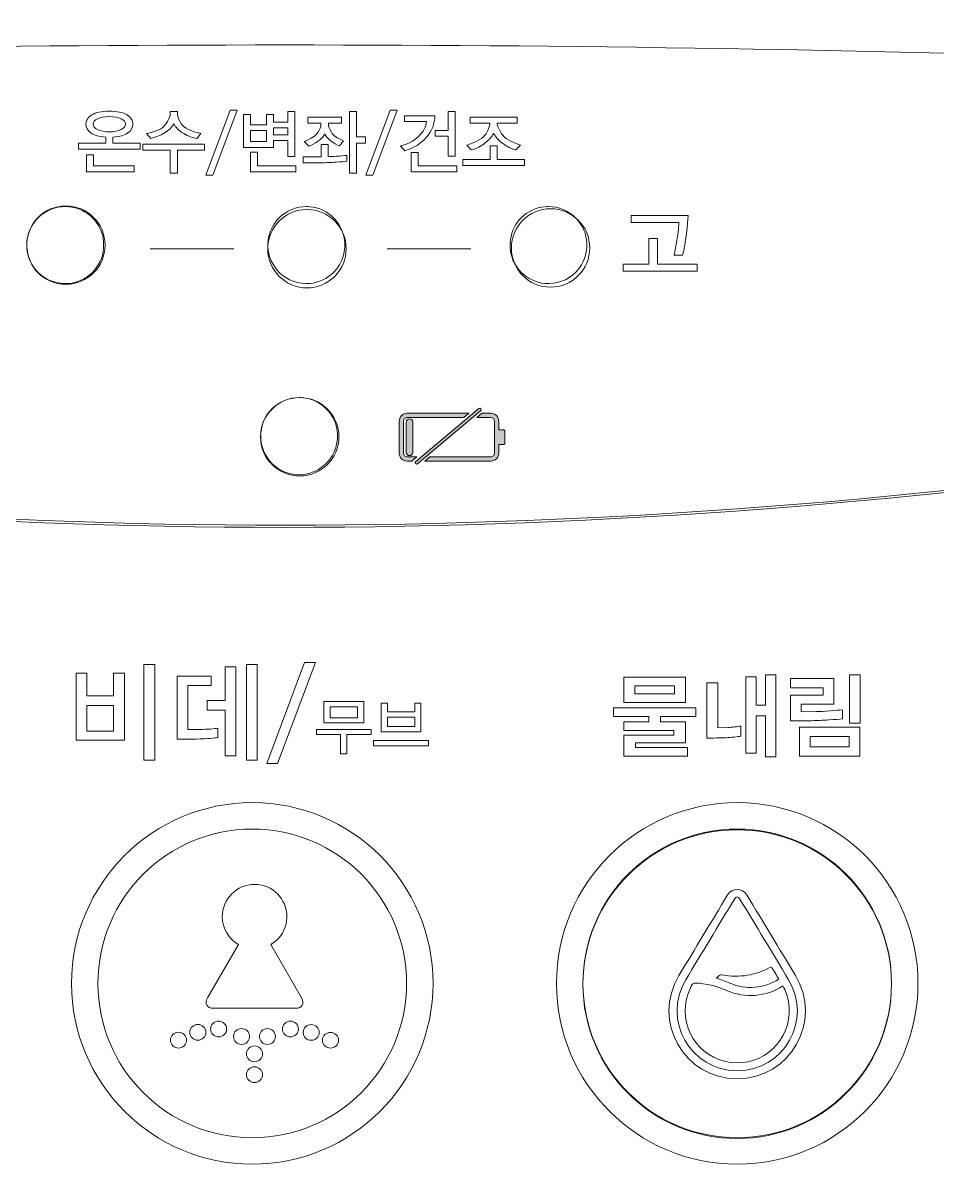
# Model space of a CAD drawing. Header units: millimetres. Extents: x -8699 to 14519, y -2727 to 7848.
# Drawn here: x 1462.5 to 1504, y 1716.1 to 1767.9 of the extents above; entities that cross this region are included whole.
import ezdxf

# ---------------------------------------------------------------- set-up
doc = ezdxf.new("R2010")
doc.units = ezdxf.units.MM
doc.layers.add('레이어 1', color=7, linetype='Continuous')

msp = doc.modelspace()

# ---------------------------------------------------------------- hatches: boundary and pattern name
at = {"layer": '레이어 1'}
h = msp.add_hatch(color=256, dxfattribs=at)
h.dxf.hatch_style = 2
edge = h.paths.add_edge_path()
edge.add_spline(control_points=[(1479.597, 1750.047), (1479.597, 1749.845), (1479.597, 1749.845), (1479.597, 1749.845), (1479.597, 1748.403), (1479.597, 1748.403), (1479.597, 1748.202), (1479.761, 1748.039), (1479.962, 1748.039), (1479.962, 1748.039), (1480.172, 1748.039), (1480.172, 1748.039), (1480.172, 1748.039), (1480.398, 1748.229), (1480.398, 1748.229), (1480.398, 1748.229), (1479.962, 1748.229), (1479.962, 1748.229), (1479.866, 1748.229), (1479.787, 1748.307), (1479.787, 1748.403), (1479.787, 1748.403), (1479.787, 1749.845), (1479.787, 1749.845), (1479.787, 1749.941), (1479.866, 1750.02), (1479.962, 1750.02), (1479.962, 1750.02), (1482.53, 1750.02), (1482.53, 1750.02), (1482.53, 1750.02), (1482.756, 1750.21), (1482.756, 1750.21), (1482.756, 1750.21), (1479.962, 1750.21), (1479.962, 1750.21), (1479.761, 1750.21), (1479.597, 1750.047), (1479.597, 1749.845)], knot_values=[-1, -1, 0, 0, 0, 0, 1, 1, 1, 2, 2, 2, 3, 3, 3, 4, 4, 4, 5, 5, 5, 6, 6, 6, 7, 7, 7, 8, 8, 8, 9, 9, 9, 10, 10, 10, 11, 11, 11, 12, 12, 12, 12], degree=3, periodic=0)
h = msp.add_hatch(color=256, dxfattribs=at)
h.dxf.hatch_style = 2
edge = h.paths.add_edge_path()
edge.add_spline(control_points=[(1480.319, 1747.996), (1480.346, 1748.019), (1480.346, 1748.019), (1480.346, 1748.019), (1483.208, 1750.424), (1483.208, 1750.424), (1483.234, 1750.446), (1483.274, 1750.443), (1483.297, 1750.416), (1483.319, 1750.389), (1483.316, 1750.349), (1483.289, 1750.327), (1483.289, 1750.327), (1480.427, 1747.922), (1480.427, 1747.922), (1480.416, 1747.912), (1480.401, 1747.907), (1480.387, 1747.907), (1480.369, 1747.907), (1480.351, 1747.915), (1480.338, 1747.93), (1480.315, 1747.956), (1480.319, 1747.996), (1480.346, 1748.019)], knot_values=[-1, -1, 0, 0, 0, 0, 1, 1, 1, 2, 2, 2, 3, 3, 3, 4, 4, 4, 5, 5, 5, 6, 6, 6, 7, 7, 7, 7], degree=3, periodic=0)
h = msp.add_hatch(color=256, dxfattribs=at)
h.dxf.hatch_style = 2
edge = h.paths.add_edge_path()
edge.add_spline(control_points=[(1484.115, 1748.202), (1484.115, 1748.403), (1484.115, 1748.403), (1484.115, 1748.403), (1484.115, 1748.786), (1484.115, 1748.786), (1484.115, 1748.786), (1484.301, 1748.786), (1484.301, 1748.786), (1484.351, 1748.786), (1484.392, 1748.827), (1484.392, 1748.876), (1484.392, 1748.876), (1484.392, 1749.373), (1484.392, 1749.373), (1484.392, 1749.422), (1484.351, 1749.462), (1484.301, 1749.462), (1484.301, 1749.462), (1484.115, 1749.462), (1484.115, 1749.462), (1484.115, 1749.462), (1484.115, 1749.845), (1484.115, 1749.845), (1484.115, 1750.047), (1483.952, 1750.21), (1483.751, 1750.21), (1483.751, 1750.21), (1483.347, 1750.21), (1483.347, 1750.21), (1483.347, 1750.21), (1483.121, 1750.02), (1483.121, 1750.02), (1483.121, 1750.02), (1483.751, 1750.02), (1483.751, 1750.02), (1483.847, 1750.02), (1483.925, 1749.941), (1483.925, 1749.845), (1483.925, 1749.845), (1483.925, 1748.403), (1483.925, 1748.403), (1483.925, 1748.307), (1483.847, 1748.229), (1483.751, 1748.229), (1483.751, 1748.229), (1480.99, 1748.229), (1480.99, 1748.229), (1480.99, 1748.229), (1480.763, 1748.039), (1480.763, 1748.039), (1480.763, 1748.039), (1483.751, 1748.039), (1483.751, 1748.039), (1483.952, 1748.039), (1484.115, 1748.202), (1484.115, 1748.403)], knot_values=[-1, -1, 0, 0, 0, 0, 1, 1, 1, 2, 2, 2, 3, 3, 3, 4, 4, 4, 5, 5, 5, 6, 6, 6, 7, 7, 7, 8, 8, 8, 9, 9, 9, 10, 10, 10, 11, 11, 11, 12, 12, 12, 13, 13, 13, 14, 14, 14, 15, 15, 15, 16, 16, 16, 17, 17, 17, 18, 18, 18, 18], degree=3, periodic=0)
h = msp.add_hatch(color=256, dxfattribs=at)
h.dxf.hatch_style = 2
edge = h.paths.add_edge_path()
edge.add_spline(control_points=[(1479.91, 1748.355), (1479.91, 1748.437), (1479.91, 1748.437), (1479.91, 1748.437), (1479.91, 1749.811), (1479.91, 1749.811), (1479.91, 1749.894), (1479.976, 1749.961), (1480.059, 1749.961), (1480.059, 1749.961), (1480.059, 1749.961), (1480.059, 1749.961), (1480.142, 1749.961), (1480.209, 1749.894), (1480.209, 1749.811), (1480.209, 1749.811), (1480.209, 1748.437), (1480.209, 1748.437), (1480.209, 1748.355), (1480.142, 1748.289), (1480.059, 1748.289), (1480.059, 1748.289), (1480.059, 1748.289), (1480.059, 1748.289), (1479.976, 1748.289), (1479.91, 1748.355), (1479.91, 1748.437)], knot_values=[-1, -1, 0, 0, 0, 0, 1, 1, 1, 2, 2, 2, 3, 3, 3, 4, 4, 4, 5, 5, 5, 6, 6, 6, 7, 7, 7, 8, 8, 8, 8], degree=3, periodic=0)

# ---------------------------------------------------------------- linework, layer by layer
at = {"layer": '레이어 1', "lineweight": 9}
for p, q in [((1470.829, 1761.011), (1471.934, 1763.954)), ((1472.249, 1763.954), (1471.144, 1761.011)), ((1471.934, 1763.954), (1472.249, 1763.954)), ((1472.537, 1762.268), (1472.537, 1763.77)), ((1472.537, 1763.77), (1472.855, 1763.77)), ((1472.855, 1763.77), (1472.855, 1763.3)), ((1473.582, 1763.3), (1473.582, 1763.77)), ((1473.582, 1763.77), (1473.896, 1763.77)), ((1473.896, 1763.77), (1473.896, 1763.414)), ((1474.538, 1763.414), (1474.538, 1763.894)), ((1474.538, 1763.894), (1474.855, 1763.894)), ((1474.855, 1763.894), (1474.855, 1761.865)), ((1477.344, 1761.1), (1477.344, 1763.894)), ((1477.344, 1763.894), (1477.662, 1763.894)), ((1477.662, 1763.894), (1477.662, 1762.748)), ((1478.084, 1761.011), (1479.189, 1763.954)), ((1479.503, 1763.954), (1478.398, 1761.011)), ((1479.189, 1763.954), (1479.503, 1763.954)), ((1481.815, 1763.043), (1481.815, 1763.894)), ((1481.815, 1763.894), (1482.132, 1763.894)), ((1482.132, 1763.894), (1482.132, 1761.871)), ((1472.855, 1763.3), (1473.582, 1763.3)), ((1473.582, 1763.034), (1472.855, 1763.034)), ((1472.855, 1763.034), (1472.855, 1762.535)), ((1473.582, 1762.535), (1473.582, 1763.034)), ((1473.896, 1763.414), (1474.538, 1763.414)), ((1474.538, 1763.157), (1473.896, 1763.157)), ((1473.896, 1763.157), (1473.896, 1762.846)), ((1474.538, 1762.846), (1474.538, 1763.157)), ((1481.234, 1762.776), (1481.234, 1763.043)), ((1481.234, 1763.043), (1481.815, 1763.043)), ((1472.855, 1762.535), (1473.582, 1762.535)), ((1473.896, 1762.846), (1474.538, 1762.846)), ((1474.538, 1762.589), (1473.896, 1762.589)), ((1473.896, 1762.589), (1473.896, 1762.268)), ((1474.538, 1761.865), (1474.538, 1762.589)), ((1477.662, 1762.748), (1478.074, 1762.748)), ((1478.074, 1762.468), (1477.662, 1762.468)), ((1477.662, 1762.468), (1477.662, 1761.1)), ((1478.074, 1762.748), (1478.074, 1762.468)), ((1481.815, 1762.776), (1481.234, 1762.776)), ((1481.815, 1761.871), (1481.815, 1762.776)), ((1465.413, 1761.163), (1465.413, 1761.938)), ((1465.413, 1761.938), (1465.73, 1761.938)), ((1465.73, 1761.938), (1465.73, 1761.43)), ((1467.972, 1762.147), (1467.972, 1762.414)), ((1467.972, 1762.414), (1470.765, 1762.414)), ((1469.204, 1762.147), (1467.972, 1762.147)), ((1469.204, 1761.1), (1469.204, 1762.147)), ((1469.534, 1762.147), (1469.534, 1761.1)), ((1470.765, 1762.147), (1469.534, 1762.147)), ((1470.765, 1762.414), (1470.765, 1762.147)), ((1473.896, 1762.268), (1472.537, 1762.268)), ((1472.855, 1761.163), (1472.855, 1762.052)), ((1472.855, 1762.052), (1473.172, 1762.052)), ((1473.172, 1762.052), (1473.172, 1761.43)), ((1480.139, 1761.163), (1480.139, 1762.033)), ((1480.139, 1762.033), (1480.456, 1762.033)), ((1480.456, 1762.033), (1480.456, 1761.43)), ((1483.72, 1761.715), (1483.72, 1762.347)), ((1483.72, 1762.347), (1484.037, 1762.347)), ((1484.037, 1762.347), (1484.037, 1761.715)), ((1465.73, 1761.43), (1467.569, 1761.43)), ((1467.569, 1761.43), (1467.569, 1761.163)), ((1473.172, 1761.43), (1474.915, 1761.43)), ((1474.855, 1761.865), (1474.538, 1761.865)), ((1474.915, 1761.43), (1474.915, 1761.163)), ((1480.456, 1761.43), (1482.209, 1761.43)), ((1482.132, 1761.871), (1481.815, 1761.871)), ((1482.209, 1761.43), (1482.209, 1761.163)), ((1482.481, 1761.449), (1482.481, 1761.715)), ((1482.481, 1761.715), (1483.72, 1761.715)), ((1485.275, 1761.449), (1482.481, 1761.449)), ((1484.037, 1761.715), (1485.275, 1761.715)), ((1485.275, 1761.715), (1485.275, 1761.449)), ((1467.569, 1761.163), (1465.413, 1761.163)), ((1469.534, 1761.1), (1469.204, 1761.1)), ((1471.144, 1761.011), (1470.829, 1761.011)), ((1474.915, 1761.163), (1472.855, 1761.163)), ((1477.662, 1761.1), (1477.344, 1761.1)), ((1478.398, 1761.011), (1478.084, 1761.011)), ((1482.209, 1761.163), (1480.139, 1761.163)), ((1489.79, 1737.087), (1489.79, 1738.238)), ((1489.79, 1738.238), (1492.584, 1738.238)), ((1492.584, 1738.238), (1492.584, 1737.087)), ((1495.319, 1734.788), (1495.319, 1738.259)), ((1495.319, 1738.259), (1495.793, 1738.259)), ((1495.793, 1738.259), (1495.793, 1736.964)), ((1496.208, 1736.964), (1496.208, 1738.344)), ((1496.208, 1738.344), (1496.682, 1738.344)), ((1496.682, 1738.344), (1496.682, 1734.619)), ((1500.022, 1736.156), (1500.022, 1738.344)), ((1500.022, 1738.344), (1500.513, 1738.344)), ((1500.513, 1738.344), (1500.513, 1736.156)), ((1492.093, 1737.84), (1490.281, 1737.84)), ((1490.281, 1737.84), (1490.281, 1737.485)), ((1492.093, 1737.485), (1492.093, 1737.84)), ((1492.584, 1737.087), (1489.79, 1737.087)), ((1490.281, 1737.485), (1492.093, 1737.485)), ((1489.325, 1736.452), (1489.325, 1736.854)), ((1489.325, 1736.854), (1493.05, 1736.854)), ((1493.05, 1736.854), (1493.05, 1736.452)), ((1495.793, 1736.964), (1496.208, 1736.964)), ((1490.929, 1736.452), (1489.325, 1736.452)), ((1489.79, 1735.817), (1489.79, 1736.206)), ((1489.79, 1736.206), (1490.929, 1736.206)), ((1490.929, 1736.206), (1490.929, 1736.452)), ((1493.05, 1736.452), (1491.446, 1736.452)), ((1491.446, 1736.452), (1491.446, 1736.206)), ((1491.446, 1736.206), (1492.584, 1736.206)), ((1492.584, 1736.206), (1492.584, 1735.262)), ((1496.208, 1736.481), (1495.793, 1736.481)), ((1495.793, 1736.481), (1495.793, 1734.788)), ((1496.208, 1734.619), (1496.208, 1736.481)), ((1500.513, 1736.156), (1500.022, 1736.156)), ((1492.051, 1735.817), (1489.79, 1735.817)), ((1489.79, 1734.661), (1489.79, 1735.605)), ((1489.79, 1735.605), (1492.051, 1735.605)), ((1492.051, 1735.605), (1492.051, 1735.817)), ((1497.753, 1734.661), (1497.753, 1735.974)), ((1497.753, 1735.974), (1500.501, 1735.974)), ((1500.01, 1735.55), (1498.244, 1735.55)), ((1498.244, 1735.55), (1498.244, 1735.084)), ((1500.01, 1735.084), (1500.01, 1735.55)), ((1500.501, 1735.974), (1500.501, 1734.661)), ((1492.584, 1735.262), (1490.319, 1735.262)), ((1490.319, 1735.262), (1490.319, 1735.05)), ((1490.319, 1735.05), (1492.673, 1735.05)), ((1492.673, 1735.05), (1492.673, 1734.661)), ((1498.244, 1735.084), (1500.01, 1735.084)), ((1492.673, 1734.661), (1489.79, 1734.661)), ((1495.793, 1734.788), (1495.319, 1734.788)), ((1496.682, 1734.619), (1496.208, 1734.619)), ((1500.501, 1734.661), (1497.753, 1734.661))]:
    msp.add_line(p, q, dxfattribs=at)
at = {"layer": '레이어 1', "lineweight": 18}
for p, q in [((1468.298, 1757.675), (1472.091, 1757.675)), ((1479.058, 1757.675), (1482.851, 1757.675))]:
    msp.add_line(p, q, dxfattribs=at)
at = {"layer": '레이어 1', "lineweight": 9}
for points in [[(1489.756, 1756.658), (1489.756, 1756.978), (1490.925, 1756.978), (1490.925, 1758.137), (1491.314, 1758.137), (1491.314, 1756.978), (1493.109, 1756.978), (1493.109, 1756.658), (1489.756, 1756.658)], [(1468.012, 1734.466), (1468.012, 1738.812), (1468.505, 1738.812), (1468.505, 1734.466), (1468.012, 1734.466)], [(1471.706, 1734.664), (1471.706, 1736.738), (1470.886, 1736.738), (1470.886, 1737.173), (1471.706, 1737.173), (1471.706, 1738.714), (1472.185, 1738.714), (1472.185, 1734.664), (1471.706, 1734.664)], [(1472.669, 1734.466), (1472.669, 1738.812), (1473.148, 1738.812), (1473.148, 1734.466), (1472.669, 1734.466)], [(1474.076, 1734.328), (1473.588, 1734.328), (1475.306, 1738.906), (1475.795, 1738.906), (1474.076, 1734.328)], [(1464.939, 1735.375), (1464.939, 1738.422), (1465.433, 1738.422), (1465.433, 1737.39), (1466.634, 1737.39), (1466.634, 1738.422), (1467.128, 1738.422), (1467.128, 1735.375), (1464.939, 1735.375)], [(1476.177, 1736.16), (1476.177, 1737.136), (1477.992, 1737.136), (1477.992, 1736.16), (1476.177, 1736.16)], [(1466.634, 1736.96), (1465.433, 1736.96), (1465.433, 1735.795), (1466.634, 1735.795), (1466.634, 1736.96)], [(1477.707, 1736.899), (1476.46, 1736.899), (1476.46, 1736.397), (1477.707, 1736.397), (1477.707, 1736.899)], [(1478.777, 1735.762), (1478.777, 1737.06), (1479.059, 1737.06), (1479.059, 1736.662), (1480.301, 1736.662), (1480.301, 1737.06), (1480.58, 1737.06), (1480.58, 1735.762), (1478.777, 1735.762)], [(1480.301, 1736.425), (1479.059, 1736.425), (1479.059, 1735.999), (1480.301, 1735.999), (1480.301, 1736.425)], [(1477.227, 1735.632), (1477.227, 1734.763), (1476.936, 1734.763), (1476.936, 1735.632), (1475.842, 1735.632), (1475.842, 1735.869), (1478.325, 1735.869), (1478.325, 1735.632), (1477.227, 1735.632)], [(1478.438, 1735.127), (1478.438, 1735.364), (1480.922, 1735.364), (1480.922, 1735.127), (1478.438, 1735.127)]]:
    msp.add_lwpolyline(points, dxfattribs=at)
at = {"layer": '레이어 1', "lineweight": 18}
for points in [[(1559.487, 1763.91), (1502.827, 1767.921), (1445.955, 1767.921), (1389.296, 1763.91)], [(1464.454, 1759.588), (1463.993, 1759.588), (1463.542, 1759.404), (1463.214, 1759.076)], [(1464.602, 1759.581), (1464.553, 1759.585), (1464.502, 1759.588), (1464.454, 1759.588)], [(1464.454, 1759.588), (1464.454, 1759.588), (1464.454, 1759.588), (1464.454, 1759.588)], [(1465.681, 1759.076), (1465.4, 1759.358), (1465.022, 1759.545), (1464.602, 1759.581)], [(1464.602, 1759.581), (1464.602, 1759.581), (1464.602, 1759.581), (1464.602, 1759.581)], [(1475.391, 1759.588), (1474.929, 1759.588), (1474.479, 1759.404), (1474.15, 1759.076)], [(1475.539, 1759.581), (1475.489, 1759.585), (1475.44, 1759.588), (1475.391, 1759.588)], [(1475.391, 1759.588), (1475.391, 1759.588), (1475.391, 1759.588), (1475.391, 1759.588)], [(1476.619, 1759.076), (1476.337, 1759.358), (1475.959, 1759.545), (1475.539, 1759.581)], [(1475.539, 1759.581), (1475.539, 1759.581), (1475.539, 1759.581), (1475.539, 1759.581)], [(1486.213, 1759.581), (1485.793, 1759.545), (1485.416, 1759.358), (1485.133, 1759.076)], [(1486.362, 1759.588), (1486.313, 1759.588), (1486.263, 1759.585), (1486.213, 1759.581)], [(1487.601, 1759.076), (1487.273, 1759.404), (1486.823, 1759.588), (1486.362, 1759.588)], [(1486.362, 1759.588), (1486.362, 1759.588), (1486.362, 1759.588), (1486.362, 1759.588)], [(1463.214, 1759.076), (1462.973, 1758.834), (1462.802, 1758.522), (1462.735, 1758.173)], [(1466.161, 1758.173), (1466.093, 1758.522), (1465.923, 1758.834), (1465.681, 1759.076)], [(1465.681, 1759.076), (1465.681, 1759.076), (1465.681, 1759.076), (1465.681, 1759.076)], [(1474.15, 1759.076), (1473.909, 1758.834), (1473.739, 1758.522), (1473.672, 1758.173)], [(1477.097, 1758.173), (1477.031, 1758.522), (1476.86, 1758.834), (1476.619, 1759.076)], [(1476.619, 1759.076), (1476.619, 1759.076), (1476.619, 1759.076), (1476.619, 1759.076)], [(1485.133, 1759.076), (1484.892, 1758.834), (1484.722, 1758.522), (1484.655, 1758.173)], [(1485.133, 1759.076), (1485.133, 1759.076), (1485.133, 1759.076), (1485.133, 1759.076)], [(1488.08, 1758.173), (1488.013, 1758.522), (1487.843, 1758.834), (1487.601, 1759.076)], [(1487.601, 1759.076), (1487.601, 1759.076), (1487.601, 1759.076), (1487.601, 1759.076)], [(1388.052, 1758.475), (1444.216, 1740.553), (1504.567, 1740.553), (1560.732, 1758.475)], [(1462.735, 1758.173), (1462.625, 1757.606), (1462.807, 1757.009), (1463.214, 1756.601)], [(1462.735, 1758.173), (1462.735, 1758.173), (1462.735, 1758.173), (1462.735, 1758.173)], [(1465.681, 1756.601), (1466.089, 1757.009), (1466.27, 1757.606), (1466.161, 1758.173)], [(1466.161, 1758.173), (1466.161, 1758.173), (1466.161, 1758.173), (1466.161, 1758.173)], [(1473.672, 1758.173), (1473.561, 1757.606), (1473.744, 1757.009), (1474.15, 1756.601)], [(1473.672, 1758.173), (1473.672, 1758.173), (1473.672, 1758.173), (1473.672, 1758.173)], [(1476.619, 1756.601), (1477.026, 1757.009), (1477.208, 1757.606), (1477.097, 1758.173)], [(1477.097, 1758.173), (1477.097, 1758.173), (1477.097, 1758.173), (1477.097, 1758.173)], [(1484.655, 1758.173), (1484.544, 1757.606), (1484.726, 1757.009), (1485.133, 1756.601)], [(1484.655, 1758.173), (1484.655, 1758.173), (1484.655, 1758.173), (1484.655, 1758.173)], [(1487.601, 1756.601), (1488.009, 1757.009), (1488.191, 1757.606), (1488.08, 1758.173)], [(1488.08, 1758.173), (1488.08, 1758.173), (1488.08, 1758.173), (1488.08, 1758.173)], [(1463.214, 1756.601), (1463.214, 1756.601), (1463.214, 1756.601), (1463.214, 1756.601)], [(1463.214, 1756.601), (1463.577, 1756.237), (1464.09, 1756.051), (1464.602, 1756.095)], [(1464.602, 1756.095), (1465.022, 1756.132), (1465.4, 1756.319), (1465.681, 1756.601)], [(1465.681, 1756.601), (1465.681, 1756.601), (1465.681, 1756.601), (1465.681, 1756.601)], [(1474.15, 1756.601), (1474.15, 1756.601), (1474.15, 1756.601), (1474.15, 1756.601)], [(1474.15, 1756.601), (1474.514, 1756.237), (1475.027, 1756.051), (1475.539, 1756.095)], [(1475.539, 1756.095), (1475.959, 1756.132), (1476.337, 1756.319), (1476.619, 1756.601)], [(1476.619, 1756.601), (1476.619, 1756.601), (1476.619, 1756.601), (1476.619, 1756.601)], [(1485.133, 1756.601), (1485.133, 1756.601), (1485.133, 1756.601), (1485.133, 1756.601)], [(1485.133, 1756.601), (1485.416, 1756.319), (1485.793, 1756.132), (1486.213, 1756.095)], [(1486.213, 1756.095), (1486.726, 1756.051), (1487.238, 1756.237), (1487.601, 1756.601)], [(1487.601, 1756.601), (1487.601, 1756.601), (1487.601, 1756.601), (1487.601, 1756.601)], [(1464.602, 1756.095), (1464.602, 1756.095), (1464.602, 1756.095), (1464.602, 1756.095)], [(1475.539, 1756.095), (1475.539, 1756.095), (1475.539, 1756.095), (1475.539, 1756.095)], [(1486.213, 1756.095), (1486.213, 1756.095), (1486.213, 1756.095), (1486.213, 1756.095)], [(1475.063, 1750.922), (1474.602, 1750.922), (1474.151, 1750.739), (1473.823, 1750.41)], [(1475.211, 1750.916), (1475.161, 1750.92), (1475.112, 1750.922), (1475.063, 1750.922)], [(1475.063, 1750.922), (1475.063, 1750.922), (1475.063, 1750.922), (1475.063, 1750.922)], [(1476.291, 1750.41), (1476.009, 1750.693), (1475.631, 1750.879), (1475.211, 1750.916)], [(1475.211, 1750.916), (1475.211, 1750.916), (1475.211, 1750.916), (1475.211, 1750.916)], [(1473.823, 1750.41), (1473.581, 1750.168), (1473.411, 1749.856), (1473.344, 1749.507)], [(1476.77, 1749.507), (1476.703, 1749.856), (1476.532, 1750.168), (1476.291, 1750.41)], [(1476.291, 1750.41), (1476.291, 1750.41), (1476.291, 1750.41), (1476.291, 1750.41)], [(1473.344, 1749.507), (1473.233, 1748.94), (1473.415, 1748.344), (1473.823, 1747.935)], [(1473.344, 1749.507), (1473.344, 1749.507), (1473.344, 1749.507), (1473.344, 1749.507)], [(1476.291, 1747.935), (1476.698, 1748.344), (1476.88, 1748.94), (1476.77, 1749.507)], [(1476.77, 1749.507), (1476.77, 1749.507), (1476.77, 1749.507), (1476.77, 1749.507)], [(1473.823, 1747.935), (1473.823, 1747.935), (1473.823, 1747.935), (1473.823, 1747.935)], [(1473.823, 1747.935), (1474.186, 1747.571), (1474.699, 1747.386), (1475.211, 1747.43)], [(1475.211, 1747.43), (1475.631, 1747.466), (1476.009, 1747.653), (1476.291, 1747.935)], [(1476.291, 1747.935), (1476.291, 1747.935), (1476.291, 1747.935), (1476.291, 1747.935)], [(1475.211, 1747.43), (1475.211, 1747.43), (1475.211, 1747.43), (1475.211, 1747.43)]]:
    msp.add_open_spline(points, degree=3, dxfattribs=at)
at = {"layer": '레이어 1', "lineweight": 9}
for points, knots in [([(1465.608, 1762.928), (1465.459, 1763.036), (1465.384, 1763.169), (1465.384, 1763.325), (1465.384, 1763.494), (1465.474, 1763.635), (1465.654, 1763.746)], [4, 4, 4, 4, 5, 5, 5, 6, 6, 6, 6]), ([(1465.654, 1763.746), (1465.834, 1763.857), (1466.098, 1763.913), (1466.448, 1763.913), (1466.801, 1763.913), (1467.067, 1763.857), (1467.246, 1763.746)], [6, 6, 6, 6, 7, 7, 7, 8, 8, 8, 8]), ([(1465.914, 1763.567), (1465.781, 1763.501), (1465.714, 1763.421), (1465.714, 1763.325), (1465.714, 1763.226), (1465.781, 1763.143), (1465.914, 1763.076)], [2, 2, 2, 2, 3, 3, 3, 4, 4, 4, 4]), ([(1466.979, 1763.568), (1466.847, 1763.633), (1466.669, 1763.665), (1466.448, 1763.665), (1466.225, 1763.665), (1466.047, 1763.632), (1465.914, 1763.567)], [0, 0, 0, 0, 1, 1, 1, 2, 2, 2, 2]), ([(1467.246, 1763.746), (1467.425, 1763.635), (1467.514, 1763.494), (1467.514, 1763.325), (1467.514, 1763.169), (1467.439, 1763.036), (1467.289, 1762.928), (1467.139, 1762.821), (1466.912, 1762.758), (1466.609, 1762.741)], [8, 8, 8, 8, 9, 9, 9, 10, 10, 10, 11, 11, 11, 11]), ([(1466.977, 1763.076), (1467.111, 1763.143), (1467.178, 1763.225), (1467.178, 1763.322), (1467.178, 1763.421), (1467.112, 1763.503), (1466.979, 1763.568)], [6, 6, 6, 6, 7, 7, 7, 8, 8, 8, 8]), ([(1465.914, 1763.076), (1466.047, 1763.009), (1466.225, 1762.976), (1466.448, 1762.976), (1466.667, 1762.976), (1466.844, 1763.009), (1466.977, 1763.076)], [4, 4, 4, 4, 5, 5, 5, 6, 6, 6, 6]), ([(1482.659, 1762.376), (1483.127, 1762.522), (1483.419, 1762.694), (1483.536, 1762.892), (1483.652, 1763.09), (1483.711, 1763.237), (1483.711, 1763.335)], [7, 7, 7, 7, 8, 8, 8, 9, 9, 9, 9]), ([(1476.376, 1761.849), (1476.437, 1761.849), (1476.564, 1761.855), (1476.756, 1761.868), (1476.947, 1761.881), (1477.101, 1761.895), (1477.217, 1761.909)], [7, 7, 7, 7, 8, 8, 8, 9, 9, 9, 9]), ([(1492.629, 1758.379), (1492.582, 1757.981), (1492.525, 1757.649), (1492.454, 1757.382), (1492.454, 1757.382), (1492.072, 1757.382), (1492.072, 1757.382), (1492.077, 1757.407), (1492.112, 1757.597), (1492.175, 1757.95), (1492.239, 1758.303), (1492.276, 1758.606), (1492.285, 1758.86), (1492.285, 1758.86), (1490.118, 1758.86), (1490.118, 1758.86), (1490.118, 1758.86), (1490.118, 1759.184), (1490.118, 1759.184), (1490.118, 1759.184), (1492.704, 1759.184), (1492.704, 1759.184), (1492.7, 1759.044), (1492.675, 1758.776), (1492.629, 1758.379)], [0, 0, 0, 0, 1, 1, 1, 2, 2, 2, 3, 3, 3, 4, 4, 4, 5, 5, 5, 6, 6, 6, 7, 7, 7, 8, 8, 8, 8]), ([(1471.034, 1735.459), (1470.879, 1735.446), (1470.665, 1735.436), (1470.392, 1735.429), (1470.392, 1735.429), (1469.523, 1735.42), (1469.523, 1735.42), (1469.523, 1735.42), (1469.523, 1738.279), (1469.523, 1738.279), (1469.523, 1738.279), (1471.073, 1738.279), (1471.073, 1738.279), (1471.073, 1738.279), (1471.073, 1737.855), (1471.073, 1737.855), (1471.073, 1737.855), (1470.011, 1737.855), (1470.011, 1737.855), (1470.011, 1737.855), (1470.011, 1735.859), (1470.011, 1735.859), (1470.011, 1735.859), (1470.574, 1735.864), (1470.574, 1735.864), (1470.729, 1735.867), (1470.882, 1735.875), (1471.031, 1735.887), (1471.181, 1735.898), (1471.296, 1735.91), (1471.375, 1735.923), (1471.375, 1735.923), (1471.375, 1735.499), (1471.375, 1735.499), (1471.302, 1735.486), (1471.189, 1735.472), (1471.034, 1735.459)], [0, 0, 0, 0, 1, 1, 1, 2, 2, 2, 3, 3, 3, 4, 4, 4, 5, 5, 5, 6, 6, 6, 7, 7, 7, 8, 8, 8, 9, 9, 9, 10, 10, 10, 11, 11, 11, 12, 12, 12, 12]), ([(1498.511, 1736.676), (1498.694, 1736.676), (1498.904, 1736.686), (1499.142, 1736.706), (1499.379, 1736.725), (1499.565, 1736.744), (1499.7, 1736.761)], [12, 12, 12, 12, 13, 13, 13, 14, 14, 14, 14]), ([(1494.502, 1735.952), (1494.589, 1735.958), (1494.693, 1735.968), (1494.811, 1735.982), (1494.93, 1735.996), (1495.024, 1736.009), (1495.095, 1736.02)], [7, 7, 7, 7, 8, 8, 8, 9, 9, 9, 9]), ([(1494.404, 1735.491), (1494.218, 1735.482), (1494.033, 1735.478), (1493.85, 1735.478), (1493.667, 1735.478), (1493.568, 1735.478), (1493.554, 1735.478)], [1, 1, 1, 1, 2, 2, 2, 3, 3, 3, 3]), ([(1481.131, 1724.346), (1481.131, 1728.875), (1477.46, 1732.546), (1472.931, 1732.546), (1468.402, 1732.546), (1464.731, 1728.875), (1464.731, 1724.346), (1464.731, 1719.818), (1468.402, 1716.146), (1472.931, 1716.146), (1477.46, 1716.146), (1481.131, 1719.818), (1481.131, 1724.346)], [0, 0, 0, 0, 1, 1, 1, 2, 2, 2, 3, 3, 3, 4, 4, 4, 4]), ([(1494.931, 1732.546), (1490.402, 1732.546), (1486.731, 1728.875), (1486.731, 1724.346), (1486.731, 1719.818), (1490.402, 1716.146), (1494.931, 1716.146), (1499.459, 1716.146), (1503.131, 1719.818), (1503.131, 1724.346), (1503.131, 1728.875), (1499.459, 1732.546), (1494.931, 1732.546)], [0, 0, 0, 0, 1, 1, 1, 2, 2, 2, 3, 3, 3, 4, 4, 4, 4]), ([(1473.038, 1728.837), (1472.229, 1728.838), (1471.573, 1728.182), (1471.573, 1727.373), (1471.573, 1726.833), (1471.864, 1726.362), (1472.299, 1726.108)], [3, 3, 3, 3, 4, 4, 4, 5, 5, 5, 5]), ([(1492.285, 1724.7), (1491.042, 1722.641), (1492.525, 1720.014), (1494.931, 1720.014), (1497.336, 1720.014), (1498.819, 1722.641), (1497.576, 1724.7)], [3, 3, 3, 3, 4, 4, 4, 5, 5, 5, 5]), ([(1475.025, 1722.275), (1475.025, 1722.475), (1474.859, 1722.633), (1474.661, 1722.633), (1474.463, 1722.633), (1474.297, 1722.475), (1474.297, 1722.275)], [2, 2, 2, 2, 3, 3, 3, 4, 4, 4, 4]), ([(1470.46, 1721.768), (1470.658, 1721.768), (1470.825, 1721.925), (1470.825, 1722.125), (1470.825, 1722.327), (1470.658, 1722.484), (1470.461, 1722.484), (1470.262, 1722.484), (1470.096, 1722.327), (1470.096, 1722.126)], [1, 1, 1, 1, 2, 2, 2, 3, 3, 3, 4, 4, 4, 4]), ([(1472.81, 1721.94), (1472.81, 1722.141), (1472.645, 1722.3), (1472.446, 1722.3), (1472.247, 1722.3), (1472.081, 1722.141), (1472.081, 1721.941)], [2, 2, 2, 2, 3, 3, 3, 4, 4, 4, 4]), ([(1473.984, 1721.939), (1473.984, 1722.139), (1473.818, 1722.298), (1473.62, 1722.298), (1473.421, 1722.298), (1473.256, 1722.14), (1473.256, 1721.94)], [2, 2, 2, 2, 3, 3, 3, 4, 4, 4, 4]), ([(1474.297, 1722.275), (1474.297, 1722.074), (1474.462, 1721.918), (1474.66, 1721.918), (1474.858, 1721.918), (1475.024, 1722.074), (1475.025, 1722.275)], [0, 0, 0, 0, 1, 1, 1, 2, 2, 2, 2]), ([(1475.969, 1722.122), (1475.97, 1722.322), (1475.803, 1722.48), (1475.605, 1722.48), (1475.407, 1722.48), (1475.241, 1722.322), (1475.241, 1722.123)], [2, 2, 2, 2, 3, 3, 3, 4, 4, 4, 4]), ([(1475.241, 1722.123), (1475.241, 1721.921), (1475.407, 1721.764), (1475.605, 1721.764), (1475.803, 1721.764), (1475.969, 1721.921), (1475.969, 1722.122)], [0, 0, 0, 0, 1, 1, 1, 2, 2, 2, 2]), ([(1476.845, 1721.767), (1476.845, 1721.968), (1476.678, 1722.124), (1476.48, 1722.124), (1476.282, 1722.124), (1476.116, 1721.968), (1476.116, 1721.768)], [2, 2, 2, 2, 3, 3, 3, 4, 4, 4, 4]), ([(1473.256, 1721.94), (1473.255, 1721.74), (1473.42, 1721.58), (1473.619, 1721.58), (1473.818, 1721.58), (1473.983, 1721.739), (1473.984, 1721.939)], [0, 0, 0, 0, 1, 1, 1, 2, 2, 2, 2]), ([(1476.116, 1721.768), (1476.116, 1721.567), (1476.282, 1721.411), (1476.479, 1721.411), (1476.678, 1721.411), (1476.845, 1721.567), (1476.845, 1721.767)], [0, 0, 0, 0, 1, 1, 1, 2, 2, 2, 2]), ([(1472.668, 1721.152), (1472.668, 1720.952), (1472.833, 1720.794), (1473.032, 1720.794), (1473.23, 1720.794), (1473.396, 1720.951), (1473.396, 1721.151), (1473.396, 1721.352), (1473.231, 1721.51), (1473.032, 1721.51), (1472.834, 1721.51), (1472.668, 1721.353), (1472.668, 1721.152)], [0, 0, 0, 0, 1, 1, 1, 2, 2, 2, 3, 3, 3, 4, 4, 4, 4]), ([(1472.668, 1720.206), (1472.667, 1720.005), (1472.833, 1719.848), (1473.031, 1719.848), (1473.229, 1719.848), (1473.396, 1720.005), (1473.396, 1720.205), (1473.396, 1720.406), (1473.229, 1720.563), (1473.031, 1720.563), (1472.834, 1720.563), (1472.668, 1720.406), (1472.668, 1720.206)], [0, 0, 0, 0, 1, 1, 1, 2, 2, 2, 3, 3, 3, 4, 4, 4, 4])]:
    msp.add_open_spline(points, degree=3, knots=knots, dxfattribs=at)
for points in [[(1468.999, 1763.313), (1469.133, 1763.506), (1469.2, 1763.652), (1469.2, 1763.751)], [(1469.2, 1763.751), (1469.2, 1763.751), (1469.2, 1763.894), (1469.2, 1763.894)], [(1469.2, 1763.894), (1469.2, 1763.894), (1469.537, 1763.894), (1469.537, 1763.894)], [(1469.537, 1763.894), (1469.537, 1763.894), (1469.537, 1763.751), (1469.537, 1763.751)], [(1469.537, 1763.751), (1469.537, 1763.652), (1469.6, 1763.51), (1469.726, 1763.325)], [(1475.452, 1763.376), (1475.452, 1763.376), (1475.452, 1763.643), (1475.452, 1763.643)], [(1475.452, 1763.643), (1475.452, 1763.643), (1476.973, 1763.643), (1476.973, 1763.643)], [(1476.973, 1763.643), (1476.973, 1763.643), (1476.973, 1763.376), (1476.973, 1763.376)], [(1479.831, 1763.44), (1479.831, 1763.44), (1479.831, 1763.706), (1479.831, 1763.706)], [(1479.831, 1763.706), (1479.831, 1763.706), (1481.215, 1763.706), (1481.215, 1763.706)], [(1481.215, 1763.706), (1481.208, 1763.346), (1481.083, 1763.022), (1480.837, 1762.733)], [(1482.812, 1763.376), (1482.812, 1763.376), (1482.812, 1763.643), (1482.812, 1763.643)], [(1482.812, 1763.643), (1482.812, 1763.643), (1484.945, 1763.643), (1484.945, 1763.643)], [(1484.945, 1763.643), (1484.945, 1763.643), (1484.945, 1763.376), (1484.945, 1763.376)], [(1468.134, 1762.9), (1468.576, 1762.983), (1468.864, 1763.12), (1468.999, 1763.313)], [(1469.366, 1763.348), (1469.293, 1763.182), (1469.155, 1763.042), (1468.949, 1762.927)], [(1469.821, 1762.903), (1469.598, 1763.03), (1469.446, 1763.178), (1469.366, 1763.348)], [(1469.726, 1763.325), (1469.852, 1763.141), (1470.144, 1762.999), (1470.603, 1762.9)], [(1476.046, 1763.376), (1476.046, 1763.376), (1475.452, 1763.376), (1475.452, 1763.376)], [(1475.907, 1762.946), (1476, 1763.091), (1476.046, 1763.217), (1476.046, 1763.325)], [(1476.046, 1763.325), (1476.046, 1763.325), (1476.046, 1763.376), (1476.046, 1763.376)], [(1476.973, 1763.376), (1476.973, 1763.376), (1476.382, 1763.376), (1476.382, 1763.376)], [(1476.382, 1763.376), (1476.382, 1763.376), (1476.382, 1763.325), (1476.382, 1763.325)], [(1476.382, 1763.325), (1476.382, 1763.226), (1476.428, 1763.102), (1476.521, 1762.956)], [(1476.521, 1762.956), (1476.612, 1762.808), (1476.796, 1762.679), (1477.071, 1762.566)], [(1480.834, 1763.44), (1480.834, 1763.44), (1479.831, 1763.44), (1479.831, 1763.44)], [(1480.471, 1762.768), (1480.698, 1762.983), (1480.819, 1763.207), (1480.834, 1763.44)], [(1483.711, 1763.376), (1483.711, 1763.376), (1482.812, 1763.376), (1482.812, 1763.376)], [(1483.711, 1763.335), (1483.711, 1763.335), (1483.711, 1763.376), (1483.711, 1763.376)], [(1484.945, 1763.376), (1484.945, 1763.376), (1484.047, 1763.376), (1484.047, 1763.376)], [(1484.047, 1763.376), (1484.047, 1763.376), (1484.047, 1763.335), (1484.047, 1763.335)], [(1484.047, 1763.335), (1484.047, 1763.237), (1484.111, 1763.09), (1484.239, 1762.892)], [(1465.05, 1762.185), (1465.05, 1762.185), (1465.05, 1762.455), (1465.05, 1762.455)], [(1465.05, 1762.455), (1465.05, 1762.455), (1466.282, 1762.455), (1466.282, 1762.455)], [(1466.282, 1762.741), (1465.982, 1762.758), (1465.757, 1762.821), (1465.608, 1762.928)], [(1466.282, 1762.455), (1466.282, 1762.455), (1466.282, 1762.741), (1466.282, 1762.741)], [(1466.609, 1762.741), (1466.609, 1762.741), (1466.609, 1762.455), (1466.609, 1762.455)], [(1466.609, 1762.455), (1466.609, 1762.455), (1467.844, 1762.455), (1467.844, 1762.455)], [(1467.844, 1762.455), (1467.844, 1762.455), (1467.844, 1762.185), (1467.844, 1762.185)], [(1468.327, 1762.681), (1468.327, 1762.681), (1468.134, 1762.9), (1468.134, 1762.9)], [(1468.949, 1762.927), (1468.744, 1762.812), (1468.537, 1762.73), (1468.327, 1762.681)], [(1470.41, 1762.681), (1470.241, 1762.702), (1470.045, 1762.776), (1469.821, 1762.903)], [(1470.603, 1762.9), (1470.603, 1762.9), (1470.41, 1762.681), (1470.41, 1762.681)], [(1475.284, 1762.541), (1475.608, 1762.666), (1475.816, 1762.801), (1475.907, 1762.946)], [(1475.497, 1762.319), (1475.497, 1762.319), (1475.284, 1762.541), (1475.284, 1762.541)], [(1475.921, 1762.555), (1475.759, 1762.44), (1475.617, 1762.361), (1475.497, 1762.319)], [(1476.211, 1762.884), (1476.179, 1762.78), (1476.082, 1762.671), (1475.921, 1762.555)], [(1476.495, 1762.566), (1476.354, 1762.679), (1476.26, 1762.785), (1476.211, 1762.884)], [(1476.891, 1762.345), (1476.767, 1762.38), (1476.636, 1762.454), (1476.495, 1762.566)], [(1477.071, 1762.566), (1477.071, 1762.566), (1476.891, 1762.345), (1476.891, 1762.345)], [(1479.653, 1762.335), (1479.972, 1762.409), (1480.245, 1762.553), (1480.471, 1762.768)], [(1480.837, 1762.733), (1480.591, 1762.444), (1480.262, 1762.24), (1479.849, 1762.122)], [(1483.502, 1762.47), (1483.33, 1762.327), (1483.118, 1762.222), (1482.866, 1762.154)], [(1483.879, 1762.906), (1483.8, 1762.758), (1483.675, 1762.613), (1483.502, 1762.47)], [(1484.324, 1762.429), (1484.125, 1762.569), (1483.976, 1762.728), (1483.879, 1762.906)], [(1484.239, 1762.892), (1484.367, 1762.694), (1484.653, 1762.522), (1485.098, 1762.376)], [(1467.844, 1762.185), (1467.844, 1762.185), (1465.05, 1762.185), (1465.05, 1762.185)], [(1476.052, 1761.843), (1476.052, 1761.843), (1476.052, 1762.408), (1476.052, 1762.408)], [(1476.052, 1762.408), (1476.052, 1762.408), (1476.376, 1762.408), (1476.376, 1762.408)], [(1476.376, 1762.408), (1476.376, 1762.408), (1476.376, 1761.849), (1476.376, 1761.849)], [(1479.849, 1762.122), (1479.849, 1762.122), (1479.653, 1762.335), (1479.653, 1762.335)], [(1482.866, 1762.154), (1482.866, 1762.154), (1482.659, 1762.376), (1482.659, 1762.376)], [(1484.892, 1762.154), (1484.714, 1762.196), (1484.525, 1762.288), (1484.324, 1762.429)], [(1485.098, 1762.376), (1485.098, 1762.376), (1484.892, 1762.154), (1484.892, 1762.154)], [(1475.243, 1761.569), (1475.243, 1761.569), (1475.243, 1761.843), (1475.243, 1761.843)], [(1475.243, 1761.843), (1475.243, 1761.843), (1476.052, 1761.843), (1476.052, 1761.843)], [(1476.074, 1761.573), (1476.074, 1761.573), (1475.243, 1761.569), (1475.243, 1761.569)], [(1476.736, 1761.6), (1476.513, 1761.584), (1476.293, 1761.575), (1476.074, 1761.573)], [(1477.217, 1761.64), (1477.12, 1761.629), (1476.96, 1761.616), (1476.736, 1761.6)], [(1477.217, 1761.909), (1477.217, 1761.909), (1477.217, 1761.64), (1477.217, 1761.64)], [(1387.953, 1758.608), (1444.205, 1740.64), (1504.657, 1740.64), (1560.908, 1758.608)], [(1497.342, 1737.755), (1497.342, 1737.755), (1497.342, 1738.171), (1497.342, 1738.171)], [(1497.342, 1738.171), (1497.342, 1738.171), (1499.311, 1738.171), (1499.311, 1738.171)], [(1499.311, 1738.171), (1499.311, 1738.171), (1499.311, 1737.015), (1499.311, 1737.015)], [(1493.554, 1735.478), (1493.554, 1735.478), (1493.554, 1737.98), (1493.554, 1737.98)], [(1493.554, 1737.98), (1493.554, 1737.98), (1494.045, 1737.98), (1494.045, 1737.98)], [(1494.045, 1737.98), (1494.045, 1737.98), (1494.045, 1735.944), (1494.045, 1735.944)], [(1498.825, 1737.755), (1498.825, 1737.755), (1497.342, 1737.755), (1497.342, 1737.755)], [(1498.825, 1737.417), (1498.825, 1737.417), (1498.825, 1737.755), (1498.825, 1737.755)], [(1497.342, 1736.257), (1497.342, 1736.257), (1497.342, 1737.417), (1497.342, 1737.417)], [(1497.342, 1737.417), (1497.342, 1737.417), (1498.825, 1737.417), (1498.825, 1737.417)], [(1499.311, 1737.015), (1499.311, 1737.015), (1497.834, 1737.015), (1497.834, 1737.015)], [(1497.834, 1737.015), (1497.834, 1737.015), (1497.834, 1736.672), (1497.834, 1736.672)], [(1497.834, 1736.672), (1497.834, 1736.672), (1498.511, 1736.676), (1498.511, 1736.676)], [(1499.7, 1736.761), (1499.7, 1736.761), (1499.7, 1736.355), (1499.7, 1736.355)], [(1498.308, 1736.265), (1498.308, 1736.265), (1497.342, 1736.257), (1497.342, 1736.257)], [(1499.089, 1736.298), (1498.822, 1736.279), (1498.562, 1736.269), (1498.308, 1736.265)], [(1499.7, 1736.355), (1499.559, 1736.335), (1499.356, 1736.315), (1499.089, 1736.298)], [(1494.045, 1735.944), (1494.045, 1735.944), (1494.502, 1735.952), (1494.502, 1735.952)], [(1494.798, 1735.52), (1494.663, 1735.507), (1494.532, 1735.497), (1494.404, 1735.491)], [(1495.095, 1735.559), (1495.033, 1735.547), (1494.934, 1735.535), (1494.798, 1735.52)], [(1495.095, 1736.02), (1495.095, 1736.02), (1495.095, 1735.559), (1495.095, 1735.559)], [(1474.501, 1727.371), (1474.502, 1728.18), (1473.847, 1728.836), (1473.038, 1728.837)], [(1494.494, 1728.362), (1493.758, 1727.142), (1493.021, 1725.921), (1492.285, 1724.7)], [(1495.367, 1728.362), (1495.169, 1728.691), (1494.692, 1728.691), (1494.494, 1728.362)], [(1494.806, 1728.174), (1494.88, 1728.298), (1494.981, 1728.298), (1495.055, 1728.174)], [(1497.576, 1724.7), (1496.84, 1725.921), (1496.104, 1727.142), (1495.367, 1728.362)], [(1492.597, 1724.512), (1493.333, 1725.733), (1494.069, 1726.954), (1494.806, 1728.174)], [(1495.055, 1728.174), (1495.792, 1726.954), (1496.528, 1725.733), (1497.265, 1724.512)], [(1473.773, 1726.107), (1474.208, 1726.361), (1474.501, 1726.831), (1474.501, 1727.371)], [(1472.299, 1726.108), (1472.299, 1726.108), (1470.902, 1723.692), (1470.902, 1723.692)], [(1475.167, 1723.688), (1475.167, 1723.688), (1473.773, 1726.107), (1473.773, 1726.107)], [(1492.72, 1724.727), (1492.722, 1724.727), (1492.724, 1724.727), (1492.726, 1724.727)], [(1494.119, 1724.699), (1494.073, 1724.66), (1494.027, 1724.62), (1493.981, 1724.58)], [(1494.237, 1724.732), (1494.19, 1724.74), (1494.155, 1724.731), (1494.119, 1724.699)], [(1496.482, 1725.104), (1495.745, 1724.706), (1495.064, 1724.593), (1494.237, 1724.732)], [(1496.818, 1724.547), (1496.706, 1724.733), (1496.594, 1724.919), (1496.482, 1725.104)], [(1494.931, 1720.378), (1492.809, 1720.378), (1491.501, 1722.696), (1492.597, 1724.512)], [(1492.888, 1724.29), (1492.834, 1724.196), (1492.786, 1724.099), (1492.745, 1723.999)], [(1493.02, 1724.362), (1492.957, 1724.365), (1492.92, 1724.345), (1492.888, 1724.29)], [(1494.449, 1724.028), (1493.986, 1724.235), (1493.526, 1724.342), (1493.02, 1724.362)], [(1493.981, 1724.58), (1494.193, 1724.523), (1494.397, 1724.45), (1494.597, 1724.361)], [(1497.005, 1724.234), (1496.243, 1723.735), (1495.28, 1723.658), (1494.449, 1724.028)], [(1494.597, 1724.361), (1495.321, 1724.039), (1496.158, 1724.109), (1496.818, 1724.547)], [(1497.265, 1724.512), (1498.36, 1722.696), (1497.052, 1720.378), (1494.931, 1720.378)], [(1497.155, 1723.898), (1497.113, 1724.014), (1497.063, 1724.126), (1497.005, 1724.234)], [(1470.902, 1723.692), (1470.752, 1723.432), (1470.874, 1723.22), (1471.174, 1723.22)], [(1474.894, 1723.216), (1475.194, 1723.216), (1475.316, 1723.429), (1475.167, 1723.688)], [(1492.628, 1723.628), (1492.296, 1722.17), (1493.387, 1720.774), (1494.882, 1720.743)], [(1492.745, 1723.999), (1492.67, 1723.756), (1492.628, 1723.628), (1492.628, 1723.628)], [(1497.253, 1723.532), (1497.228, 1723.699), (1497.155, 1723.898), (1497.155, 1723.898)], [(1471.174, 1723.22), (1471.174, 1723.22), (1474.894, 1723.216), (1474.894, 1723.216)], [(1494.882, 1720.743), (1496.377, 1720.713), (1497.524, 1722.061), (1497.253, 1723.532)], [(1471.405, 1722.636), (1471.207, 1722.636), (1471.041, 1722.479), (1471.041, 1722.278)], [(1471.769, 1722.278), (1471.77, 1722.478), (1471.604, 1722.635), (1471.405, 1722.636)], [(1469.585, 1722.13), (1469.387, 1722.13), (1469.221, 1721.973), (1469.22, 1721.773)], [(1469.948, 1721.772), (1469.949, 1721.972), (1469.782, 1722.13), (1469.585, 1722.13)], [(1470.096, 1722.126), (1470.096, 1721.926), (1470.262, 1721.769), (1470.46, 1721.768)], [(1471.041, 1722.278), (1471.041, 1722.078), (1471.206, 1721.92), (1471.405, 1721.92)], [(1471.405, 1721.92), (1471.603, 1721.919), (1471.769, 1722.077), (1471.769, 1722.278)], [(1469.22, 1721.773), (1469.22, 1721.572), (1469.386, 1721.416), (1469.584, 1721.416)], [(1469.584, 1721.416), (1469.781, 1721.415), (1469.948, 1721.572), (1469.948, 1721.772)], [(1472.081, 1721.941), (1472.081, 1721.74), (1472.247, 1721.582), (1472.445, 1721.581)], [(1472.445, 1721.581), (1472.644, 1721.581), (1472.81, 1721.74), (1472.81, 1721.94)]]:
    msp.add_open_spline(points, degree=3, dxfattribs=at)
at = {"layer": '레이어 1', "lineweight": 18}
for points in [[(1466.254, 1757.838), (1466.254, 1758.82), (1465.458, 1759.616), (1464.476, 1759.616), (1463.494, 1759.616), (1462.698, 1758.82), (1462.698, 1757.838), (1462.698, 1756.856), (1463.494, 1756.06), (1464.476, 1756.06), (1465.458, 1756.06), (1466.254, 1756.856), (1466.254, 1757.838)], [(1477.19, 1757.675), (1477.19, 1758.657), (1476.394, 1759.453), (1475.412, 1759.453), (1474.431, 1759.453), (1473.634, 1758.657), (1473.634, 1757.675), (1473.634, 1756.693), (1474.431, 1755.897), (1475.412, 1755.897), (1476.394, 1755.897), (1477.19, 1756.693), (1477.19, 1757.675)], [(1488.242, 1757.709), (1488.242, 1758.691), (1487.446, 1759.487), (1486.464, 1759.487), (1485.482, 1759.487), (1484.686, 1758.691), (1484.686, 1757.709), (1484.686, 1756.728), (1485.482, 1755.931), (1486.464, 1755.931), (1487.446, 1755.931), (1488.242, 1756.728), (1488.242, 1757.709)], [(1476.862, 1749.144), (1476.862, 1750.126), (1476.066, 1750.922), (1475.084, 1750.922), (1474.102, 1750.922), (1473.306, 1750.126), (1473.306, 1749.144), (1473.306, 1748.162), (1474.102, 1747.366), (1475.084, 1747.366), (1476.066, 1747.366), (1476.862, 1748.162), (1476.862, 1749.144)], [(1479.931, 1724.346), (1479.931, 1728.212), (1476.797, 1731.347), (1472.931, 1731.347), (1469.064, 1731.347), (1465.931, 1728.212), (1465.931, 1724.346), (1465.931, 1720.48), (1469.064, 1717.346), (1472.931, 1717.346), (1476.797, 1717.346), (1479.931, 1720.48), (1479.931, 1724.346)], [(1479.931, 1724.346), (1479.931, 1728.212), (1476.797, 1731.347), (1472.931, 1731.347), (1469.064, 1731.347), (1465.931, 1728.212), (1465.931, 1724.346), (1465.931, 1720.48), (1469.064, 1717.346), (1472.931, 1717.346), (1476.797, 1717.346), (1479.931, 1720.48), (1479.931, 1724.346)], [(1494.93, 1731.312), (1491.064, 1731.312), (1487.93, 1728.177), (1487.93, 1724.311), (1487.93, 1720.445), (1491.064, 1717.311), (1494.93, 1717.311), (1498.796, 1717.311), (1501.931, 1720.445), (1501.931, 1724.311), (1501.931, 1728.177), (1498.796, 1731.312), (1494.93, 1731.312)], [(1494.931, 1731.347), (1491.064, 1731.347), (1487.931, 1728.212), (1487.931, 1724.346), (1487.931, 1720.48), (1491.064, 1717.346), (1494.931, 1717.346), (1498.797, 1717.346), (1501.931, 1720.48), (1501.931, 1724.346), (1501.931, 1728.212), (1498.797, 1731.347), (1494.931, 1731.347)], [(1494.931, 1731.347), (1491.064, 1731.347), (1487.931, 1728.212), (1487.931, 1724.346), (1487.931, 1720.48), (1491.064, 1717.346), (1494.931, 1717.346), (1498.797, 1717.346), (1501.931, 1720.48), (1501.931, 1724.346), (1501.931, 1728.212), (1498.797, 1731.347), (1494.931, 1731.347)]]:
    msp.add_open_spline(points, degree=3, knots=[0, 0, 0, 0, 1, 1, 1, 2, 2, 2, 3, 3, 3, 4, 4, 4, 4], dxfattribs=at)
at = {"layer": '레이어 1', "lineweight": 0}
for points, knots in [([(1479.962, 1748.229), (1479.866, 1748.229), (1479.787, 1748.307), (1479.787, 1748.403), (1479.787, 1748.403), (1479.787, 1749.845), (1479.787, 1749.845), (1479.787, 1749.941), (1479.866, 1750.02), (1479.962, 1750.02), (1479.962, 1750.02), (1482.53, 1750.02), (1482.53, 1750.02), (1482.53, 1750.02), (1482.756, 1750.21), (1482.756, 1750.21), (1482.756, 1750.21), (1479.962, 1750.21), (1479.962, 1750.21), (1479.761, 1750.21), (1479.597, 1750.047), (1479.597, 1749.845), (1479.597, 1749.845), (1479.597, 1748.403), (1479.597, 1748.403), (1479.597, 1748.202), (1479.761, 1748.039), (1479.962, 1748.039), (1479.962, 1748.039), (1480.172, 1748.039), (1480.172, 1748.039), (1480.172, 1748.039), (1480.398, 1748.229), (1480.398, 1748.229), (1480.398, 1748.229), (1479.962, 1748.229), (1479.962, 1748.229)], [0, 0, 0, 0, 1, 1, 1, 2, 2, 2, 3, 3, 3, 4, 4, 4, 5, 5, 5, 6, 6, 6, 7, 7, 7, 8, 8, 8, 9, 9, 9, 10, 10, 10, 11, 11, 11, 12, 12, 12, 12]), ([(1480.387, 1747.907), (1480.369, 1747.907), (1480.351, 1747.915), (1480.338, 1747.93), (1480.315, 1747.956), (1480.319, 1747.996), (1480.346, 1748.019), (1480.346, 1748.019), (1483.208, 1750.424), (1483.208, 1750.424), (1483.234, 1750.446), (1483.274, 1750.443), (1483.297, 1750.416), (1483.319, 1750.389), (1483.316, 1750.349), (1483.289, 1750.327), (1483.289, 1750.327), (1480.427, 1747.922), (1480.427, 1747.922), (1480.416, 1747.912), (1480.401, 1747.907), (1480.387, 1747.907)], [0, 0, 0, 0, 1, 1, 1, 2, 2, 2, 3, 3, 3, 4, 4, 4, 5, 5, 5, 6, 6, 6, 7, 7, 7, 7]), ([(1484.301, 1749.462), (1484.301, 1749.462), (1484.115, 1749.462), (1484.115, 1749.462), (1484.115, 1749.462), (1484.115, 1749.845), (1484.115, 1749.845), (1484.115, 1750.047), (1483.952, 1750.21), (1483.751, 1750.21), (1483.751, 1750.21), (1483.347, 1750.21), (1483.347, 1750.21), (1483.347, 1750.21), (1483.121, 1750.02), (1483.121, 1750.02), (1483.121, 1750.02), (1483.751, 1750.02), (1483.751, 1750.02), (1483.847, 1750.02), (1483.925, 1749.941), (1483.925, 1749.845), (1483.925, 1749.845), (1483.925, 1748.403), (1483.925, 1748.403), (1483.925, 1748.307), (1483.847, 1748.229), (1483.751, 1748.229), (1483.751, 1748.229), (1480.99, 1748.229), (1480.99, 1748.229), (1480.99, 1748.229), (1480.763, 1748.039), (1480.763, 1748.039), (1480.763, 1748.039), (1483.751, 1748.039), (1483.751, 1748.039), (1483.952, 1748.039), (1484.115, 1748.202), (1484.115, 1748.403), (1484.115, 1748.403), (1484.115, 1748.786), (1484.115, 1748.786), (1484.115, 1748.786), (1484.301, 1748.786), (1484.301, 1748.786), (1484.351, 1748.786), (1484.392, 1748.827), (1484.392, 1748.876), (1484.392, 1748.876), (1484.392, 1749.373), (1484.392, 1749.373), (1484.392, 1749.422), (1484.351, 1749.462), (1484.301, 1749.462)], [0, 0, 0, 0, 1, 1, 1, 2, 2, 2, 3, 3, 3, 4, 4, 4, 5, 5, 5, 6, 6, 6, 7, 7, 7, 8, 8, 8, 9, 9, 9, 10, 10, 10, 11, 11, 11, 12, 12, 12, 13, 13, 13, 14, 14, 14, 15, 15, 15, 16, 16, 16, 17, 17, 17, 18, 18, 18, 18]), ([(1480.209, 1748.437), (1480.209, 1748.355), (1480.142, 1748.289), (1480.059, 1748.289), (1480.059, 1748.289), (1480.059, 1748.289), (1480.059, 1748.289), (1479.976, 1748.289), (1479.91, 1748.355), (1479.91, 1748.437), (1479.91, 1748.437), (1479.91, 1749.811), (1479.91, 1749.811), (1479.91, 1749.894), (1479.976, 1749.961), (1480.059, 1749.961), (1480.059, 1749.961), (1480.059, 1749.961), (1480.059, 1749.961), (1480.142, 1749.961), (1480.209, 1749.894), (1480.209, 1749.811), (1480.209, 1749.811), (1480.209, 1748.437), (1480.209, 1748.437)], [0, 0, 0, 0, 1, 1, 1, 2, 2, 2, 3, 3, 3, 4, 4, 4, 5, 5, 5, 6, 6, 6, 7, 7, 7, 8, 8, 8, 8])]:
    msp.add_open_spline(points, degree=3, knots=knots, dxfattribs=at)

doc.saveas('drawing.dxf')
